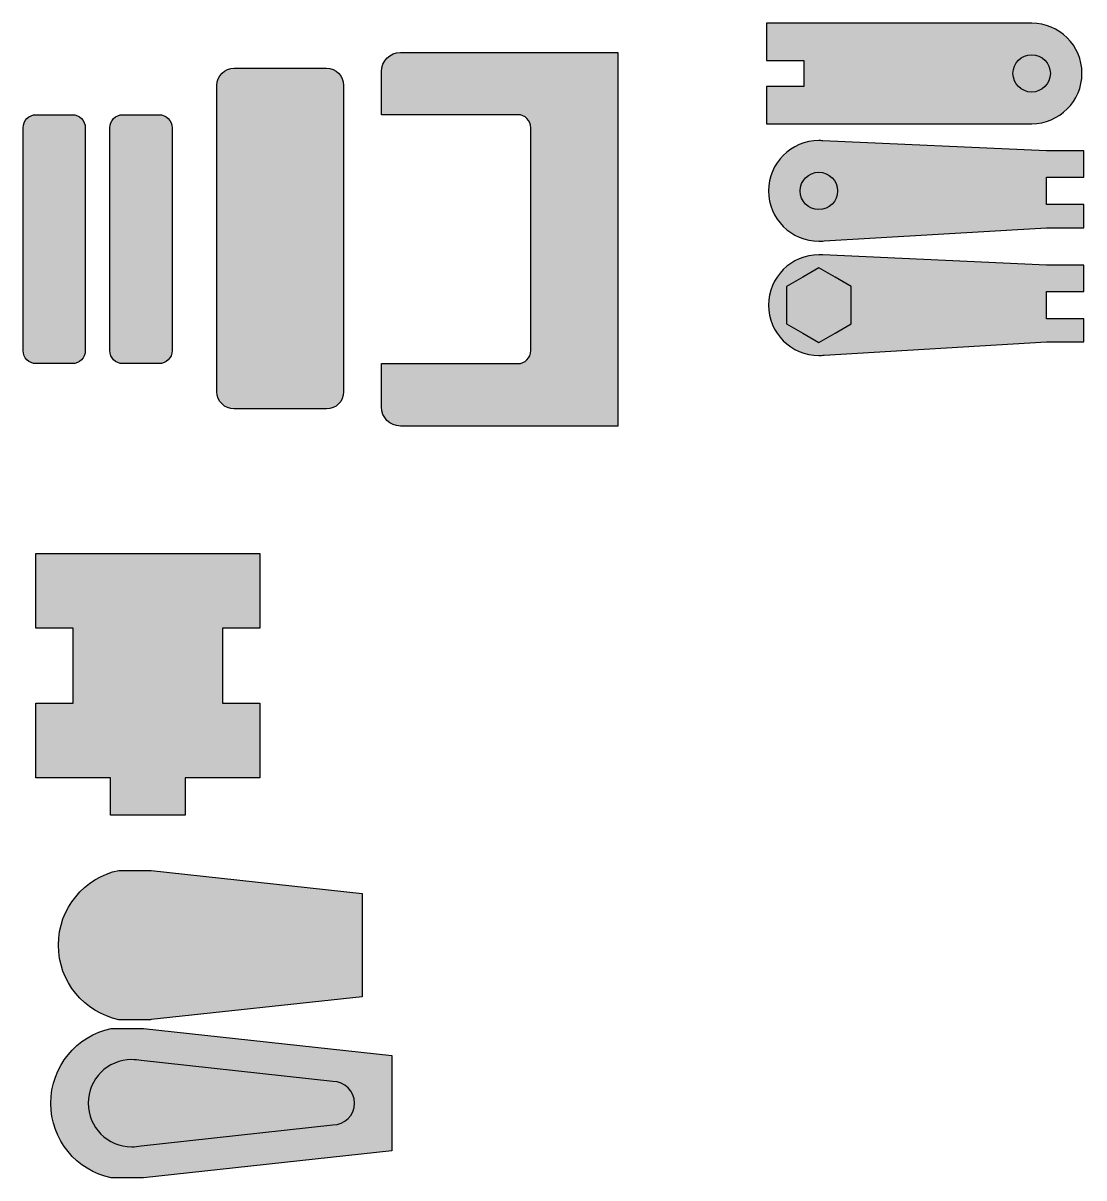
# Model space of a CAD drawing. Header units: millimetres. Extents: x -506 to 280, y -249 to 655.
# Drawn here: x -46.3 to 38.9, y 46.8 to 139.5 of the extents above; entities that cross this region are included whole.
import ezdxf

# ---------------------------------------------------------------- set-up
doc = ezdxf.new("R2010")
doc.units = ezdxf.units.MM
doc.header["$MEASUREMENT"] = 0
doc.layers.add('Camada 1', color=7, linetype='Continuous')

msp = doc.modelspace()

# ---------------------------------------------------------------- hatches: boundary and pattern name
at = {"layer": 'Camada 1', "true_color": 0xed3237}
h = msp.add_hatch(color=240, dxfattribs=at)
edge = h.paths.add_edge_path()
edge.add_spline(control_points=[(16.4396, 139.5025), (16.4396, 139.5025), (34.7356, 139.5025), (34.7356, 139.5025), (36.9673, 139.5025), (38.7765, 137.6933), (38.7765, 135.4616), (38.7765, 133.2299), (36.9673, 131.4207), (34.7356, 131.4207), (34.7356, 131.4207), (34.7276, 131.4208), (34.7276, 131.4208), (34.7276, 131.4208), (16.4396, 131.4208), (16.4396, 131.4208), (16.4396, 131.4208), (13.4396, 131.4208), (13.4396, 131.4208), (13.4396, 131.4208), (13.4396, 134.4208), (13.4396, 134.4208), (13.4396, 134.4208), (16.4396, 134.4208), (16.4396, 134.4208), (16.4396, 134.4208), (16.4396, 136.5025), (16.4396, 136.5025), (16.4396, 136.5025), (13.4396, 136.5025), (13.4396, 136.5025), (13.4396, 136.5025), (13.4396, 139.5025), (13.4396, 139.5025), (13.4396, 139.5025), (16.4396, 139.5025), (16.4396, 139.5025)], knot_values=[0, 0, 0, 0, 0.0833333, 0.0833333, 0.0833333, 0.1666667, 0.1666667, 0.1666667, 0.25, 0.25, 0.25, 0.3333333, 0.3333333, 0.3333333, 0.4166667, 0.4166667, 0.4166667, 0.5, 0.5, 0.5, 0.5833333, 0.5833333, 0.5833333, 0.6666667, 0.6666667, 0.6666667, 0.75, 0.75, 0.75, 0.8333333, 0.8333333, 0.8333333, 0.9166667, 0.9166667, 0.9166667, 1, 1, 1, 1], degree=3, periodic=1)
h = msp.add_hatch(color=240, dxfattribs=at)
edge = h.paths.add_edge_path()
edge.add_spline(control_points=[(1.4905, 137.1434), (1.4905, 137.1434), (-15.9807, 137.1434), (-15.9807, 137.1434), (-16.8215, 137.1434), (-17.5095, 136.4554), (-17.5095, 135.6146), (-17.5095, 135.6146), (-17.5095, 132.1434), (-17.5095, 132.1434), (-17.5095, 132.1434), (-6.5542, 132.1434), (-6.5542, 132.1434), (-5.9797, 132.1434), (-5.5095, 131.6732), (-5.5095, 131.0987), (-5.5095, 131.0987), (-5.5095, 122.149), (-5.5095, 122.149), (-5.5095, 122.149), (-5.5095, 113.1993), (-5.5095, 113.1993), (-5.5095, 112.6248), (-5.9797, 112.1546), (-6.5542, 112.1546), (-6.5542, 112.1546), (-17.5095, 112.1546), (-17.5095, 112.1546), (-17.5095, 112.1546), (-17.5095, 108.6722), (-17.5095, 108.6722), (-17.5095, 107.8314), (-16.8216, 107.1434), (-15.9807, 107.1434), (-15.9807, 107.1434), (1.4905, 107.1434), (1.4905, 107.1434), (1.4905, 107.1434), (1.4905, 137.1434), (1.4905, 137.1434)], knot_values=[0, 0, 0, 0, 0.0769231, 0.0769231, 0.0769231, 0.1538462, 0.1538462, 0.1538462, 0.2307692, 0.2307692, 0.2307692, 0.3076923, 0.3076923, 0.3076923, 0.3846154, 0.3846154, 0.3846154, 0.4615385, 0.4615385, 0.4615385, 0.5384615, 0.5384615, 0.5384615, 0.6153846, 0.6153846, 0.6153846, 0.6923077, 0.6923077, 0.6923077, 0.7692308, 0.7692308, 0.7692308, 0.8461538, 0.8461538, 0.8461538, 0.9230769, 0.9230769, 0.9230769, 1, 1, 1, 1], degree=3, periodic=1)
h = msp.add_hatch(color=240, dxfattribs=at)
edge = h.paths.add_edge_path()
edge.add_spline(control_points=[(34.7356, 133.9616), (35.564, 133.9616), (36.2356, 134.6332), (36.2356, 135.4616), (36.2356, 136.29), (35.564, 136.9616), (34.7356, 136.9616), (33.9072, 136.9616), (33.2356, 136.29), (33.2356, 135.4616), (33.2356, 134.6332), (33.9072, 133.9616), (34.7356, 133.9616)], knot_values=[0, 0, 0, 0, 0.25, 0.25, 0.25, 0.5, 0.5, 0.5, 0.75, 0.75, 0.75, 1, 1, 1, 1], degree=3, periodic=1)
h = msp.add_hatch(color=240, dxfattribs=at)
edge = h.paths.add_edge_path()
edge.add_spline(control_points=[(-29.3425, 108.5147), (-29.3425, 108.5147), (-21.9235, 108.5147), (-21.9235, 108.5147), (-21.1649, 108.5147), (-20.5444, 109.1351), (-20.5444, 109.8938), (-20.5444, 109.8938), (-20.5444, 134.5038), (-20.5444, 134.5038), (-20.5444, 135.2625), (-21.1649, 135.8829), (-21.9235, 135.8829), (-21.9235, 135.8829), (-29.3425, 135.8829), (-29.3425, 135.8829), (-30.1011, 135.8829), (-30.7216, 135.2625), (-30.7216, 134.5038), (-30.7216, 134.5038), (-30.7216, 109.8938), (-30.7216, 109.8938), (-30.7216, 109.1351), (-30.1011, 108.5147), (-29.3425, 108.5147)], knot_values=[0, 0, 0, 0, 0.125, 0.125, 0.125, 0.25, 0.25, 0.25, 0.375, 0.375, 0.375, 0.5, 0.5, 0.5, 0.625, 0.625, 0.625, 0.75, 0.75, 0.75, 0.875, 0.875, 0.875, 1, 1, 1, 1], degree=3, periodic=1)
h = msp.add_hatch(color=240, dxfattribs=at)
edge = h.paths.add_edge_path()
edge.add_spline(control_points=[(-41.2989, 122.149), (-41.2989, 122.149), (-41.2989, 131.0987), (-41.2989, 131.0987), (-41.2989, 131.6733), (-41.769, 132.1434), (-42.3436, 132.1434), (-42.3436, 132.1434), (-45.2542, 132.1434), (-45.2542, 132.1434), (-45.8288, 132.1434), (-46.2989, 131.6733), (-46.2989, 131.0987), (-46.2989, 131.0987), (-46.2989, 122.149), (-46.2989, 122.149), (-46.2989, 122.149), (-46.2989, 113.1993), (-46.2989, 113.1993), (-46.2989, 112.6247), (-45.8288, 112.1546), (-45.2542, 112.1546), (-45.2542, 112.1546), (-42.3436, 112.1546), (-42.3436, 112.1546), (-41.769, 112.1546), (-41.2989, 112.6247), (-41.2989, 113.1993), (-41.2989, 113.1993), (-41.2989, 122.149), (-41.2989, 122.149)], knot_values=[0, 0, 0, 0, 0.1, 0.1, 0.1, 0.2, 0.2, 0.2, 0.3, 0.3, 0.3, 0.4, 0.4, 0.4, 0.5, 0.5, 0.5, 0.6, 0.6, 0.6, 0.7, 0.7, 0.7, 0.8, 0.8, 0.8, 0.9, 0.9, 0.9, 1, 1, 1, 1], degree=3, periodic=1)
h = msp.add_hatch(color=240, dxfattribs=at)
edge = h.paths.add_edge_path()
edge.add_spline(control_points=[(-34.3315, 122.149), (-34.3315, 122.149), (-34.3315, 131.0987), (-34.3315, 131.0987), (-34.3315, 131.6733), (-34.8016, 132.1434), (-35.3762, 132.1434), (-35.3762, 132.1434), (-38.2868, 132.1434), (-38.2868, 132.1434), (-38.8614, 132.1434), (-39.3315, 131.6733), (-39.3315, 131.0987), (-39.3315, 131.0987), (-39.3315, 122.149), (-39.3315, 122.149), (-39.3315, 122.149), (-39.3315, 113.1993), (-39.3315, 113.1993), (-39.3315, 112.6247), (-38.8614, 112.1546), (-38.2868, 112.1546), (-38.2868, 112.1546), (-35.3762, 112.1546), (-35.3762, 112.1546), (-34.8016, 112.1546), (-34.3315, 112.6247), (-34.3315, 113.1993), (-34.3315, 113.1993), (-34.3315, 122.149), (-34.3315, 122.149)], knot_values=[0, 0, 0, 0, 0.1, 0.1, 0.1, 0.2, 0.2, 0.2, 0.3, 0.3, 0.3, 0.4, 0.4, 0.4, 0.5, 0.5, 0.5, 0.6, 0.6, 0.6, 0.7, 0.7, 0.7, 0.8, 0.8, 0.8, 0.9, 0.9, 0.9, 1, 1, 1, 1], degree=3, periodic=1)
h = msp.add_hatch(color=240, dxfattribs=at)
edge = h.paths.add_edge_path()
edge.add_spline(control_points=[(17.9544, 130.0523), (17.9544, 130.0523), (35.9332, 129.2348), (35.9332, 129.2348), (35.9332, 129.2348), (38.9332, 129.2348), (38.9332, 129.2348), (38.9332, 129.2348), (38.9332, 127.1257), (38.9332, 127.1257), (38.9332, 127.1257), (35.9332, 127.1257), (35.9332, 127.1257), (35.9332, 127.1257), (35.9332, 124.9215), (35.9332, 124.9215), (35.9332, 124.9215), (38.9332, 124.9215), (38.9332, 124.9215), (38.9332, 124.9215), (38.9332, 123.0685), (38.9332, 123.0685), (38.9332, 123.0685), (35.9332, 123.0685), (35.9332, 123.0685), (35.9332, 123.0685), (35.9332, 123.0684), (35.9332, 123.0684), (35.9332, 123.0684), (18.0545, 122.0043), (18.0545, 122.0043), (17.9173, 121.9902), (17.7781, 121.9829), (17.6372, 121.9829), (15.4055, 121.9829), (13.5963, 123.7921), (13.5963, 126.0238), (13.5963, 128.2555), (15.4055, 130.0647), (17.6372, 130.0647), (17.744, 130.0647), (17.8498, 130.0605), (17.9544, 130.0523)], knot_values=[0, 0, 0, 0, 0.0714286, 0.0714286, 0.0714286, 0.1428571, 0.1428571, 0.1428571, 0.2142857, 0.2142857, 0.2142857, 0.2857143, 0.2857143, 0.2857143, 0.3571429, 0.3571429, 0.3571429, 0.4285714, 0.4285714, 0.4285714, 0.5, 0.5, 0.5, 0.5714286, 0.5714286, 0.5714286, 0.6428571, 0.6428571, 0.6428571, 0.7142857, 0.7142857, 0.7142857, 0.7857143, 0.7857143, 0.7857143, 0.8571429, 0.8571429, 0.8571429, 0.9285714, 0.9285714, 0.9285714, 1, 1, 1, 1], degree=3, periodic=1)
h = msp.add_hatch(color=240, dxfattribs=at)
edge = h.paths.add_edge_path()
edge.add_spline(control_points=[(17.6372, 124.5238), (18.4656, 124.5238), (19.1372, 125.1954), (19.1372, 126.0238), (19.1372, 126.8522), (18.4656, 127.5238), (17.6372, 127.5238), (16.8088, 127.5238), (16.1372, 126.8522), (16.1372, 126.0238), (16.1372, 125.1954), (16.8088, 124.5238), (17.6372, 124.5238)], knot_values=[0, 0, 0, 0, 0.25, 0.25, 0.25, 0.5, 0.5, 0.5, 0.75, 0.75, 0.75, 1, 1, 1, 1], degree=3, periodic=1)
h = msp.add_hatch(color=240, dxfattribs=at)
edge = h.paths.add_edge_path()
edge.add_spline(control_points=[(17.9544, 120.8801), (17.9544, 120.8801), (35.9332, 120.0626), (35.9332, 120.0626), (35.9332, 120.0626), (38.9332, 120.0626), (38.9332, 120.0626), (38.9332, 120.0626), (38.9332, 117.9535), (38.9332, 117.9535), (38.9332, 117.9535), (35.9332, 117.9535), (35.9332, 117.9535), (35.9332, 117.9535), (35.9332, 115.7493), (35.9332, 115.7493), (35.9332, 115.7493), (38.9332, 115.7493), (38.9332, 115.7493), (38.9332, 115.7493), (38.9332, 113.8963), (38.9332, 113.8963), (38.9332, 113.8963), (35.9332, 113.8963), (35.9332, 113.8963), (35.9332, 113.8963), (35.9332, 113.8962), (35.9332, 113.8962), (35.9332, 113.8962), (18.0545, 112.8321), (18.0545, 112.8321), (17.9173, 112.818), (17.7781, 112.8107), (17.6372, 112.8107), (15.4055, 112.8107), (13.5963, 114.6199), (13.5963, 116.8516), (13.5963, 119.0833), (15.4055, 120.8925), (17.6372, 120.8925), (17.744, 120.8925), (17.8498, 120.8883), (17.9544, 120.8801)], knot_values=[0, 0, 0, 0, 0.0714286, 0.0714286, 0.0714286, 0.1428571, 0.1428571, 0.1428571, 0.2142857, 0.2142857, 0.2142857, 0.2857143, 0.2857143, 0.2857143, 0.3571429, 0.3571429, 0.3571429, 0.4285714, 0.4285714, 0.4285714, 0.5, 0.5, 0.5, 0.5714286, 0.5714286, 0.5714286, 0.6428571, 0.6428571, 0.6428571, 0.7142857, 0.7142857, 0.7142857, 0.7857143, 0.7857143, 0.7857143, 0.8571429, 0.8571429, 0.8571429, 0.9285714, 0.9285714, 0.9285714, 1, 1, 1, 1], degree=3, periodic=1)
h = msp.add_hatch(color=240, dxfattribs=at)
edge = h.paths.add_edge_path()
edge.add_spline(control_points=[(17.6372, 119.8538), (17.6372, 119.8538), (18.9372, 119.1032), (18.9372, 119.1032), (18.9372, 119.1032), (20.2372, 118.3527), (20.2372, 118.3527), (20.2372, 118.3527), (20.2372, 116.8516), (20.2372, 116.8516), (20.2372, 116.8516), (20.2372, 115.3505), (20.2372, 115.3505), (20.2372, 115.3505), (18.9372, 114.6), (18.9372, 114.6), (18.9372, 114.6), (17.6372, 113.8494), (17.6372, 113.8494), (17.6372, 113.8494), (16.3372, 114.6), (16.3372, 114.6), (16.3372, 114.6), (15.0372, 115.3505), (15.0372, 115.3505), (15.0372, 115.3505), (15.0372, 116.8516), (15.0372, 116.8516), (15.0372, 116.8516), (15.0372, 118.3527), (15.0372, 118.3527), (15.0372, 118.3527), (16.3372, 119.1032), (16.3372, 119.1032), (16.3372, 119.1032), (17.6372, 119.8538), (17.6372, 119.8538)], knot_values=[0, 0, 0, 0, 0.0833333, 0.0833333, 0.0833333, 0.1666667, 0.1666667, 0.1666667, 0.25, 0.25, 0.25, 0.3333333, 0.3333333, 0.3333333, 0.4166667, 0.4166667, 0.4166667, 0.5, 0.5, 0.5, 0.5833333, 0.5833333, 0.5833333, 0.6666667, 0.6666667, 0.6666667, 0.75, 0.75, 0.75, 0.8333333, 0.8333333, 0.8333333, 0.9166667, 0.9166667, 0.9166667, 1, 1, 1, 1], degree=3, periodic=1)
h = msp.add_hatch(color=240, dxfattribs=at)
edge = h.paths.add_edge_path()
edge.add_spline(control_points=[(-45.2648, 96.8992), (-45.2648, 96.8992), (-45.2648, 90.8992), (-45.2648, 90.8992), (-45.2648, 90.8992), (-42.2648, 90.8992), (-42.2648, 90.8992), (-42.2648, 90.8992), (-42.2648, 84.8992), (-42.2648, 84.8992), (-42.2648, 84.8992), (-45.2648, 84.8992), (-45.2648, 84.8992), (-45.2648, 84.8992), (-45.2648, 78.8992), (-45.2648, 78.8992), (-45.2648, 78.8992), (-39.2648, 78.8992), (-39.2648, 78.8992), (-39.2648, 78.8992), (-39.2648, 75.8993), (-39.2648, 75.8993), (-39.2648, 75.8993), (-33.2648, 75.8993), (-33.2648, 75.8993), (-33.2648, 75.8993), (-33.2648, 78.8992), (-33.2648, 78.8992), (-33.2648, 78.8992), (-27.2648, 78.8992), (-27.2648, 78.8992), (-27.2648, 78.8992), (-27.2648, 84.8992), (-27.2648, 84.8992), (-27.2648, 84.8992), (-30.2648, 84.8992), (-30.2648, 84.8992), (-30.2648, 84.8992), (-30.2648, 90.8992), (-30.2648, 90.8992), (-30.2648, 90.8992), (-27.2648, 90.8992), (-27.2648, 90.8992), (-27.2648, 90.8992), (-27.2648, 96.8992), (-27.2648, 96.8992), (-27.2648, 96.8992), (-45.2648, 96.8992), (-45.2648, 96.8992)], knot_values=[0, 0, 0, 0, 0.0625, 0.0625, 0.0625, 0.125, 0.125, 0.125, 0.1875, 0.1875, 0.1875, 0.25, 0.25, 0.25, 0.3125, 0.3125, 0.3125, 0.375, 0.375, 0.375, 0.4375, 0.4375, 0.4375, 0.5, 0.5, 0.5, 0.5625, 0.5625, 0.5625, 0.625, 0.625, 0.625, 0.6875, 0.6875, 0.6875, 0.75, 0.75, 0.75, 0.8125, 0.8125, 0.8125, 0.875, 0.875, 0.875, 0.9375, 0.9375, 0.9375, 1, 1, 1, 1], degree=3, periodic=1)
h = msp.add_hatch(color=240, dxfattribs=at)
edge = h.paths.add_edge_path()
edge.add_spline(control_points=[(-38.6041, 59.4599), (-38.6041, 59.4599), (-36.0546, 59.4599), (-36.0546, 59.4599), (-36.0546, 59.4599), (-36.006, 59.4704), (-36.006, 59.4704), (-36.006, 59.4704), (-19.062, 61.3063), (-19.062, 61.3063), (-19.062, 61.3063), (-19.062, 69.6133), (-19.062, 69.6133), (-19.062, 69.6133), (-36.006, 71.4494), (-36.006, 71.4494), (-36.006, 71.4494), (-36.0546, 71.4599), (-36.0546, 71.4599), (-36.0546, 71.4599), (-38.6041, 71.4599), (-38.6041, 71.4599), (-41.3794, 70.873), (-43.4622, 68.4099), (-43.4622, 65.4599), (-43.4622, 62.5099), (-41.3794, 60.0468), (-38.6041, 59.4599)], knot_values=[0, 0, 0, 0, 0.1111111, 0.1111111, 0.1111111, 0.2222222, 0.2222222, 0.2222222, 0.3333333, 0.3333333, 0.3333333, 0.4444444, 0.4444444, 0.4444444, 0.5555556, 0.5555556, 0.5555556, 0.6666667, 0.6666667, 0.6666667, 0.7777778, 0.7777778, 0.7777778, 0.8888889, 0.8888889, 0.8888889, 1, 1, 1, 1], degree=3, periodic=1)
h = msp.add_hatch(color=240, dxfattribs=at)
edge = h.paths.add_edge_path()
edge.add_spline(control_points=[(-39.2159, 46.7607), (-39.2159, 46.7607), (-36.6664, 46.7607), (-36.6664, 46.7607), (-36.6664, 46.7607), (-36.6178, 46.7712), (-36.6178, 46.7712), (-36.6178, 46.7712), (-16.6738, 48.9321), (-16.6738, 48.9321), (-16.6738, 48.9321), (-16.6738, 56.589), (-16.6738, 56.589), (-16.6738, 56.589), (-36.6178, 58.7502), (-36.6178, 58.7502), (-36.6178, 58.7502), (-36.6664, 58.7607), (-36.6664, 58.7607), (-36.6664, 58.7607), (-39.2159, 58.7607), (-39.2159, 58.7607), (-41.9912, 58.1738), (-44.074, 55.7107), (-44.074, 52.7607), (-44.074, 49.8107), (-41.9912, 47.3476), (-39.2159, 46.7607)], knot_values=[0, 0, 0, 0, 0.1111111, 0.1111111, 0.1111111, 0.2222222, 0.2222222, 0.2222222, 0.3333333, 0.3333333, 0.3333333, 0.4444444, 0.4444444, 0.4444444, 0.5555556, 0.5555556, 0.5555556, 0.6666667, 0.6666667, 0.6666667, 0.7777778, 0.7777778, 0.7777778, 0.8888889, 0.8888889, 0.8888889, 1, 1, 1, 1], degree=3, periodic=1)
h = msp.add_hatch(color=240, dxfattribs=at)
edge = h.paths.add_edge_path()
edge.add_spline(control_points=[(-21.4238, 51.0108), (-21.4238, 51.0108), (-21.4238, 51.0107), (-21.4238, 51.0107), (-21.4238, 51.0107), (-36.8189, 49.3426), (-36.8189, 49.3426), (-37.0621, 49.2891), (-37.3147, 49.2607), (-37.574, 49.2607), (-39.507, 49.2607), (-41.074, 50.8277), (-41.074, 52.7607), (-41.074, 54.6937), (-39.507, 56.2607), (-37.574, 56.2607), (-37.3147, 56.2607), (-37.0621, 56.2323), (-36.8189, 56.1788), (-36.8189, 56.1788), (-21.4238, 54.5106), (-21.4238, 54.5106), (-21.4238, 54.5106), (-21.4238, 54.5107), (-21.4238, 54.5107), (-20.4573, 54.5107), (-19.6738, 53.7272), (-19.6738, 52.7607), (-19.6738, 51.7942), (-20.4573, 51.0108), (-21.4238, 51.0108), (-21.4238, 51.0108), (-21.4238, 51.0108), (-21.4238, 51.0108)], knot_values=[0, 0, 0, 0, 0.0909091, 0.0909091, 0.0909091, 0.1818182, 0.1818182, 0.1818182, 0.2727273, 0.2727273, 0.2727273, 0.3636364, 0.3636364, 0.3636364, 0.4545455, 0.4545455, 0.4545455, 0.5454545, 0.5454545, 0.5454545, 0.6363636, 0.6363636, 0.6363636, 0.7272727, 0.7272727, 0.7272727, 0.8181818, 0.8181818, 0.8181818, 0.9090909, 0.9090909, 0.9090909, 1, 1, 1, 1], degree=3, periodic=1)

# ---------------------------------------------------------------- linework, layer by layer
at = {"layer": 'Camada 1', "color": 240}
for points, knots in [([(16.4396, 139.5025), (16.4396, 139.5025), (34.7356, 139.5025), (34.7356, 139.5025), (36.9673, 139.5025), (38.7765, 137.6933), (38.7765, 135.4616), (38.7765, 133.2299), (36.9673, 131.4207), (34.7356, 131.4207), (34.7356, 131.4207), (34.7276, 131.4208), (34.7276, 131.4208), (34.7276, 131.4208), (16.4396, 131.4208), (16.4396, 131.4208), (16.4396, 131.4208), (13.4396, 131.4208), (13.4396, 131.4208), (13.4396, 131.4208), (13.4396, 134.4208), (13.4396, 134.4208), (13.4396, 134.4208), (16.4396, 134.4208), (16.4396, 134.4208), (16.4396, 134.4208), (16.4396, 136.5025), (16.4396, 136.5025), (16.4396, 136.5025), (13.4396, 136.5025), (13.4396, 136.5025), (13.4396, 136.5025), (13.4396, 139.5025), (13.4396, 139.5025), (13.4396, 139.5025), (16.4396, 139.5025), (16.4396, 139.5025)], [0, 0, 0, 0, 0.0833333, 0.0833333, 0.0833333, 0.1666667, 0.1666667, 0.1666667, 0.25, 0.25, 0.25, 0.3333333, 0.3333333, 0.3333333, 0.4166667, 0.4166667, 0.4166667, 0.5, 0.5, 0.5, 0.5833333, 0.5833333, 0.5833333, 0.6666667, 0.6666667, 0.6666667, 0.75, 0.75, 0.75, 0.8333333, 0.8333333, 0.8333333, 0.9166667, 0.9166667, 0.9166667, 1, 1, 1, 1]), ([(1.4905, 137.1434), (1.4905, 137.1434), (-15.9807, 137.1434), (-15.9807, 137.1434), (-16.8215, 137.1434), (-17.5095, 136.4554), (-17.5095, 135.6146), (-17.5095, 135.6146), (-17.5095, 132.1434), (-17.5095, 132.1434), (-17.5095, 132.1434), (-6.5542, 132.1434), (-6.5542, 132.1434), (-5.9797, 132.1434), (-5.5095, 131.6732), (-5.5095, 131.0987), (-5.5095, 131.0987), (-5.5095, 122.149), (-5.5095, 122.149), (-5.5095, 122.149), (-5.5095, 113.1993), (-5.5095, 113.1993), (-5.5095, 112.6248), (-5.9797, 112.1546), (-6.5542, 112.1546), (-6.5542, 112.1546), (-17.5095, 112.1546), (-17.5095, 112.1546), (-17.5095, 112.1546), (-17.5095, 108.6722), (-17.5095, 108.6722), (-17.5095, 107.8314), (-16.8216, 107.1434), (-15.9807, 107.1434), (-15.9807, 107.1434), (1.4905, 107.1434), (1.4905, 107.1434), (1.4905, 107.1434), (1.4905, 137.1434), (1.4905, 137.1434)], [0, 0, 0, 0, 0.0769231, 0.0769231, 0.0769231, 0.1538462, 0.1538462, 0.1538462, 0.2307692, 0.2307692, 0.2307692, 0.3076923, 0.3076923, 0.3076923, 0.3846154, 0.3846154, 0.3846154, 0.4615385, 0.4615385, 0.4615385, 0.5384615, 0.5384615, 0.5384615, 0.6153846, 0.6153846, 0.6153846, 0.6923077, 0.6923077, 0.6923077, 0.7692308, 0.7692308, 0.7692308, 0.8461538, 0.8461538, 0.8461538, 0.9230769, 0.9230769, 0.9230769, 1, 1, 1, 1]), ([(34.7356, 133.9616), (35.564, 133.9616), (36.2356, 134.6332), (36.2356, 135.4616), (36.2356, 136.29), (35.564, 136.9616), (34.7356, 136.9616), (33.9072, 136.9616), (33.2356, 136.29), (33.2356, 135.4616), (33.2356, 134.6332), (33.9072, 133.9616), (34.7356, 133.9616)], [0, 0, 0, 0, 0.25, 0.25, 0.25, 0.5, 0.5, 0.5, 0.75, 0.75, 0.75, 1, 1, 1, 1]), ([(-29.3425, 108.5147), (-29.3425, 108.5147), (-21.9235, 108.5147), (-21.9235, 108.5147), (-21.1649, 108.5147), (-20.5444, 109.1351), (-20.5444, 109.8938), (-20.5444, 109.8938), (-20.5444, 134.5038), (-20.5444, 134.5038), (-20.5444, 135.2625), (-21.1649, 135.8829), (-21.9235, 135.8829), (-21.9235, 135.8829), (-29.3425, 135.8829), (-29.3425, 135.8829), (-30.1011, 135.8829), (-30.7216, 135.2625), (-30.7216, 134.5038), (-30.7216, 134.5038), (-30.7216, 109.8938), (-30.7216, 109.8938), (-30.7216, 109.1351), (-30.1011, 108.5147), (-29.3425, 108.5147)], [0, 0, 0, 0, 0.125, 0.125, 0.125, 0.25, 0.25, 0.25, 0.375, 0.375, 0.375, 0.5, 0.5, 0.5, 0.625, 0.625, 0.625, 0.75, 0.75, 0.75, 0.875, 0.875, 0.875, 1, 1, 1, 1]), ([(-41.2989, 122.149), (-41.2989, 122.149), (-41.2989, 131.0987), (-41.2989, 131.0987), (-41.2989, 131.6733), (-41.769, 132.1434), (-42.3436, 132.1434), (-42.3436, 132.1434), (-45.2542, 132.1434), (-45.2542, 132.1434), (-45.8288, 132.1434), (-46.2989, 131.6733), (-46.2989, 131.0987), (-46.2989, 131.0987), (-46.2989, 122.149), (-46.2989, 122.149), (-46.2989, 122.149), (-46.2989, 113.1993), (-46.2989, 113.1993), (-46.2989, 112.6247), (-45.8288, 112.1546), (-45.2542, 112.1546), (-45.2542, 112.1546), (-42.3436, 112.1546), (-42.3436, 112.1546), (-41.769, 112.1546), (-41.2989, 112.6247), (-41.2989, 113.1993), (-41.2989, 113.1993), (-41.2989, 122.149), (-41.2989, 122.149)], [0, 0, 0, 0, 0.1, 0.1, 0.1, 0.2, 0.2, 0.2, 0.3, 0.3, 0.3, 0.4, 0.4, 0.4, 0.5, 0.5, 0.5, 0.6, 0.6, 0.6, 0.7, 0.7, 0.7, 0.8, 0.8, 0.8, 0.9, 0.9, 0.9, 1, 1, 1, 1]), ([(-34.3315, 122.149), (-34.3315, 122.149), (-34.3315, 131.0987), (-34.3315, 131.0987), (-34.3315, 131.6733), (-34.8016, 132.1434), (-35.3762, 132.1434), (-35.3762, 132.1434), (-38.2868, 132.1434), (-38.2868, 132.1434), (-38.8614, 132.1434), (-39.3315, 131.6733), (-39.3315, 131.0987), (-39.3315, 131.0987), (-39.3315, 122.149), (-39.3315, 122.149), (-39.3315, 122.149), (-39.3315, 113.1993), (-39.3315, 113.1993), (-39.3315, 112.6247), (-38.8614, 112.1546), (-38.2868, 112.1546), (-38.2868, 112.1546), (-35.3762, 112.1546), (-35.3762, 112.1546), (-34.8016, 112.1546), (-34.3315, 112.6247), (-34.3315, 113.1993), (-34.3315, 113.1993), (-34.3315, 122.149), (-34.3315, 122.149)], [0, 0, 0, 0, 0.1, 0.1, 0.1, 0.2, 0.2, 0.2, 0.3, 0.3, 0.3, 0.4, 0.4, 0.4, 0.5, 0.5, 0.5, 0.6, 0.6, 0.6, 0.7, 0.7, 0.7, 0.8, 0.8, 0.8, 0.9, 0.9, 0.9, 1, 1, 1, 1]), ([(17.9544, 130.0523), (17.9544, 130.0523), (35.9332, 129.2348), (35.9332, 129.2348), (35.9332, 129.2348), (38.9332, 129.2348), (38.9332, 129.2348), (38.9332, 129.2348), (38.9332, 127.1257), (38.9332, 127.1257), (38.9332, 127.1257), (35.9332, 127.1257), (35.9332, 127.1257), (35.9332, 127.1257), (35.9332, 124.9215), (35.9332, 124.9215), (35.9332, 124.9215), (38.9332, 124.9215), (38.9332, 124.9215), (38.9332, 124.9215), (38.9332, 123.0685), (38.9332, 123.0685), (38.9332, 123.0685), (35.9332, 123.0685), (35.9332, 123.0685), (35.9332, 123.0685), (35.9332, 123.0684), (35.9332, 123.0684), (35.9332, 123.0684), (18.0545, 122.0043), (18.0545, 122.0043), (17.9173, 121.9902), (17.7781, 121.9829), (17.6372, 121.9829), (15.4055, 121.9829), (13.5963, 123.7921), (13.5963, 126.0238), (13.5963, 128.2555), (15.4055, 130.0647), (17.6372, 130.0647), (17.744, 130.0647), (17.8498, 130.0605), (17.9544, 130.0523)], [0, 0, 0, 0, 0.0714286, 0.0714286, 0.0714286, 0.1428571, 0.1428571, 0.1428571, 0.2142857, 0.2142857, 0.2142857, 0.2857143, 0.2857143, 0.2857143, 0.3571429, 0.3571429, 0.3571429, 0.4285714, 0.4285714, 0.4285714, 0.5, 0.5, 0.5, 0.5714286, 0.5714286, 0.5714286, 0.6428571, 0.6428571, 0.6428571, 0.7142857, 0.7142857, 0.7142857, 0.7857143, 0.7857143, 0.7857143, 0.8571429, 0.8571429, 0.8571429, 0.9285714, 0.9285714, 0.9285714, 1, 1, 1, 1]), ([(17.6372, 124.5238), (18.4656, 124.5238), (19.1372, 125.1954), (19.1372, 126.0238), (19.1372, 126.8522), (18.4656, 127.5238), (17.6372, 127.5238), (16.8088, 127.5238), (16.1372, 126.8522), (16.1372, 126.0238), (16.1372, 125.1954), (16.8088, 124.5238), (17.6372, 124.5238)], [0, 0, 0, 0, 0.25, 0.25, 0.25, 0.5, 0.5, 0.5, 0.75, 0.75, 0.75, 1, 1, 1, 1]), ([(17.9544, 120.8801), (17.9544, 120.8801), (35.9332, 120.0626), (35.9332, 120.0626), (35.9332, 120.0626), (38.9332, 120.0626), (38.9332, 120.0626), (38.9332, 120.0626), (38.9332, 117.9535), (38.9332, 117.9535), (38.9332, 117.9535), (35.9332, 117.9535), (35.9332, 117.9535), (35.9332, 117.9535), (35.9332, 115.7493), (35.9332, 115.7493), (35.9332, 115.7493), (38.9332, 115.7493), (38.9332, 115.7493), (38.9332, 115.7493), (38.9332, 113.8963), (38.9332, 113.8963), (38.9332, 113.8963), (35.9332, 113.8963), (35.9332, 113.8963), (35.9332, 113.8963), (35.9332, 113.8962), (35.9332, 113.8962), (35.9332, 113.8962), (18.0545, 112.8321), (18.0545, 112.8321), (17.9173, 112.818), (17.7781, 112.8107), (17.6372, 112.8107), (15.4055, 112.8107), (13.5963, 114.6199), (13.5963, 116.8516), (13.5963, 119.0833), (15.4055, 120.8925), (17.6372, 120.8925), (17.744, 120.8925), (17.8498, 120.8883), (17.9544, 120.8801)], [0, 0, 0, 0, 0.0714286, 0.0714286, 0.0714286, 0.1428571, 0.1428571, 0.1428571, 0.2142857, 0.2142857, 0.2142857, 0.2857143, 0.2857143, 0.2857143, 0.3571429, 0.3571429, 0.3571429, 0.4285714, 0.4285714, 0.4285714, 0.5, 0.5, 0.5, 0.5714286, 0.5714286, 0.5714286, 0.6428571, 0.6428571, 0.6428571, 0.7142857, 0.7142857, 0.7142857, 0.7857143, 0.7857143, 0.7857143, 0.8571429, 0.8571429, 0.8571429, 0.9285714, 0.9285714, 0.9285714, 1, 1, 1, 1]), ([(17.6372, 119.8538), (17.6372, 119.8538), (18.9372, 119.1032), (18.9372, 119.1032), (18.9372, 119.1032), (20.2372, 118.3527), (20.2372, 118.3527), (20.2372, 118.3527), (20.2372, 116.8516), (20.2372, 116.8516), (20.2372, 116.8516), (20.2372, 115.3505), (20.2372, 115.3505), (20.2372, 115.3505), (18.9372, 114.6), (18.9372, 114.6), (18.9372, 114.6), (17.6372, 113.8494), (17.6372, 113.8494), (17.6372, 113.8494), (16.3372, 114.6), (16.3372, 114.6), (16.3372, 114.6), (15.0372, 115.3505), (15.0372, 115.3505), (15.0372, 115.3505), (15.0372, 116.8516), (15.0372, 116.8516), (15.0372, 116.8516), (15.0372, 118.3527), (15.0372, 118.3527), (15.0372, 118.3527), (16.3372, 119.1032), (16.3372, 119.1032), (16.3372, 119.1032), (17.6372, 119.8538), (17.6372, 119.8538)], [0, 0, 0, 0, 0.0833333, 0.0833333, 0.0833333, 0.1666667, 0.1666667, 0.1666667, 0.25, 0.25, 0.25, 0.3333333, 0.3333333, 0.3333333, 0.4166667, 0.4166667, 0.4166667, 0.5, 0.5, 0.5, 0.5833333, 0.5833333, 0.5833333, 0.6666667, 0.6666667, 0.6666667, 0.75, 0.75, 0.75, 0.8333333, 0.8333333, 0.8333333, 0.9166667, 0.9166667, 0.9166667, 1, 1, 1, 1]), ([(-45.2648, 96.8992), (-45.2648, 96.8992), (-45.2648, 90.8992), (-45.2648, 90.8992), (-45.2648, 90.8992), (-42.2648, 90.8992), (-42.2648, 90.8992), (-42.2648, 90.8992), (-42.2648, 84.8992), (-42.2648, 84.8992), (-42.2648, 84.8992), (-45.2648, 84.8992), (-45.2648, 84.8992), (-45.2648, 84.8992), (-45.2648, 78.8992), (-45.2648, 78.8992), (-45.2648, 78.8992), (-39.2648, 78.8992), (-39.2648, 78.8992), (-39.2648, 78.8992), (-39.2648, 75.8993), (-39.2648, 75.8993), (-39.2648, 75.8993), (-33.2648, 75.8993), (-33.2648, 75.8993), (-33.2648, 75.8993), (-33.2648, 78.8992), (-33.2648, 78.8992), (-33.2648, 78.8992), (-27.2648, 78.8992), (-27.2648, 78.8992), (-27.2648, 78.8992), (-27.2648, 84.8992), (-27.2648, 84.8992), (-27.2648, 84.8992), (-30.2648, 84.8992), (-30.2648, 84.8992), (-30.2648, 84.8992), (-30.2648, 90.8992), (-30.2648, 90.8992), (-30.2648, 90.8992), (-27.2648, 90.8992), (-27.2648, 90.8992), (-27.2648, 90.8992), (-27.2648, 96.8992), (-27.2648, 96.8992), (-27.2648, 96.8992), (-45.2648, 96.8992), (-45.2648, 96.8992)], [0, 0, 0, 0, 0.0625, 0.0625, 0.0625, 0.125, 0.125, 0.125, 0.1875, 0.1875, 0.1875, 0.25, 0.25, 0.25, 0.3125, 0.3125, 0.3125, 0.375, 0.375, 0.375, 0.4375, 0.4375, 0.4375, 0.5, 0.5, 0.5, 0.5625, 0.5625, 0.5625, 0.625, 0.625, 0.625, 0.6875, 0.6875, 0.6875, 0.75, 0.75, 0.75, 0.8125, 0.8125, 0.8125, 0.875, 0.875, 0.875, 0.9375, 0.9375, 0.9375, 1, 1, 1, 1]), ([(-38.6041, 59.4599), (-38.6041, 59.4599), (-36.0546, 59.4599), (-36.0546, 59.4599), (-36.0546, 59.4599), (-36.006, 59.4704), (-36.006, 59.4704), (-36.006, 59.4704), (-19.062, 61.3063), (-19.062, 61.3063), (-19.062, 61.3063), (-19.062, 69.6133), (-19.062, 69.6133), (-19.062, 69.6133), (-36.006, 71.4494), (-36.006, 71.4494), (-36.006, 71.4494), (-36.0546, 71.4599), (-36.0546, 71.4599), (-36.0546, 71.4599), (-38.6041, 71.4599), (-38.6041, 71.4599), (-41.3794, 70.873), (-43.4622, 68.4099), (-43.4622, 65.4599), (-43.4622, 62.5099), (-41.3794, 60.0468), (-38.6041, 59.4599)], [0, 0, 0, 0, 0.1111111, 0.1111111, 0.1111111, 0.2222222, 0.2222222, 0.2222222, 0.3333333, 0.3333333, 0.3333333, 0.4444444, 0.4444444, 0.4444444, 0.5555556, 0.5555556, 0.5555556, 0.6666667, 0.6666667, 0.6666667, 0.7777778, 0.7777778, 0.7777778, 0.8888889, 0.8888889, 0.8888889, 1, 1, 1, 1]), ([(-39.2159, 46.7607), (-39.2159, 46.7607), (-36.6664, 46.7607), (-36.6664, 46.7607), (-36.6664, 46.7607), (-36.6178, 46.7712), (-36.6178, 46.7712), (-36.6178, 46.7712), (-16.6738, 48.9321), (-16.6738, 48.9321), (-16.6738, 48.9321), (-16.6738, 56.589), (-16.6738, 56.589), (-16.6738, 56.589), (-36.6178, 58.7502), (-36.6178, 58.7502), (-36.6178, 58.7502), (-36.6664, 58.7607), (-36.6664, 58.7607), (-36.6664, 58.7607), (-39.2159, 58.7607), (-39.2159, 58.7607), (-41.9912, 58.1738), (-44.074, 55.7107), (-44.074, 52.7607), (-44.074, 49.8107), (-41.9912, 47.3476), (-39.2159, 46.7607)], [0, 0, 0, 0, 0.1111111, 0.1111111, 0.1111111, 0.2222222, 0.2222222, 0.2222222, 0.3333333, 0.3333333, 0.3333333, 0.4444444, 0.4444444, 0.4444444, 0.5555556, 0.5555556, 0.5555556, 0.6666667, 0.6666667, 0.6666667, 0.7777778, 0.7777778, 0.7777778, 0.8888889, 0.8888889, 0.8888889, 1, 1, 1, 1]), ([(-21.4238, 51.0108), (-21.4238, 51.0108), (-21.4238, 51.0107), (-21.4238, 51.0107), (-21.4238, 51.0107), (-36.8189, 49.3426), (-36.8189, 49.3426), (-37.0621, 49.2891), (-37.3147, 49.2607), (-37.574, 49.2607), (-39.507, 49.2607), (-41.074, 50.8277), (-41.074, 52.7607), (-41.074, 54.6937), (-39.507, 56.2607), (-37.574, 56.2607), (-37.3147, 56.2607), (-37.0621, 56.2323), (-36.8189, 56.1788), (-36.8189, 56.1788), (-21.4238, 54.5106), (-21.4238, 54.5106), (-21.4238, 54.5106), (-21.4238, 54.5107), (-21.4238, 54.5107), (-20.4573, 54.5107), (-19.6738, 53.7272), (-19.6738, 52.7607), (-19.6738, 51.7942), (-20.4573, 51.0108), (-21.4238, 51.0108), (-21.4238, 51.0108), (-21.4238, 51.0108), (-21.4238, 51.0108)], [0, 0, 0, 0, 0.0909091, 0.0909091, 0.0909091, 0.1818182, 0.1818182, 0.1818182, 0.2727273, 0.2727273, 0.2727273, 0.3636364, 0.3636364, 0.3636364, 0.4545455, 0.4545455, 0.4545455, 0.5454545, 0.5454545, 0.5454545, 0.6363636, 0.6363636, 0.6363636, 0.7272727, 0.7272727, 0.7272727, 0.8181818, 0.8181818, 0.8181818, 0.9090909, 0.9090909, 0.9090909, 1, 1, 1, 1])]:
    msp.add_open_spline(points, degree=3, knots=knots, dxfattribs=at)

doc.saveas('drawing.dxf')
